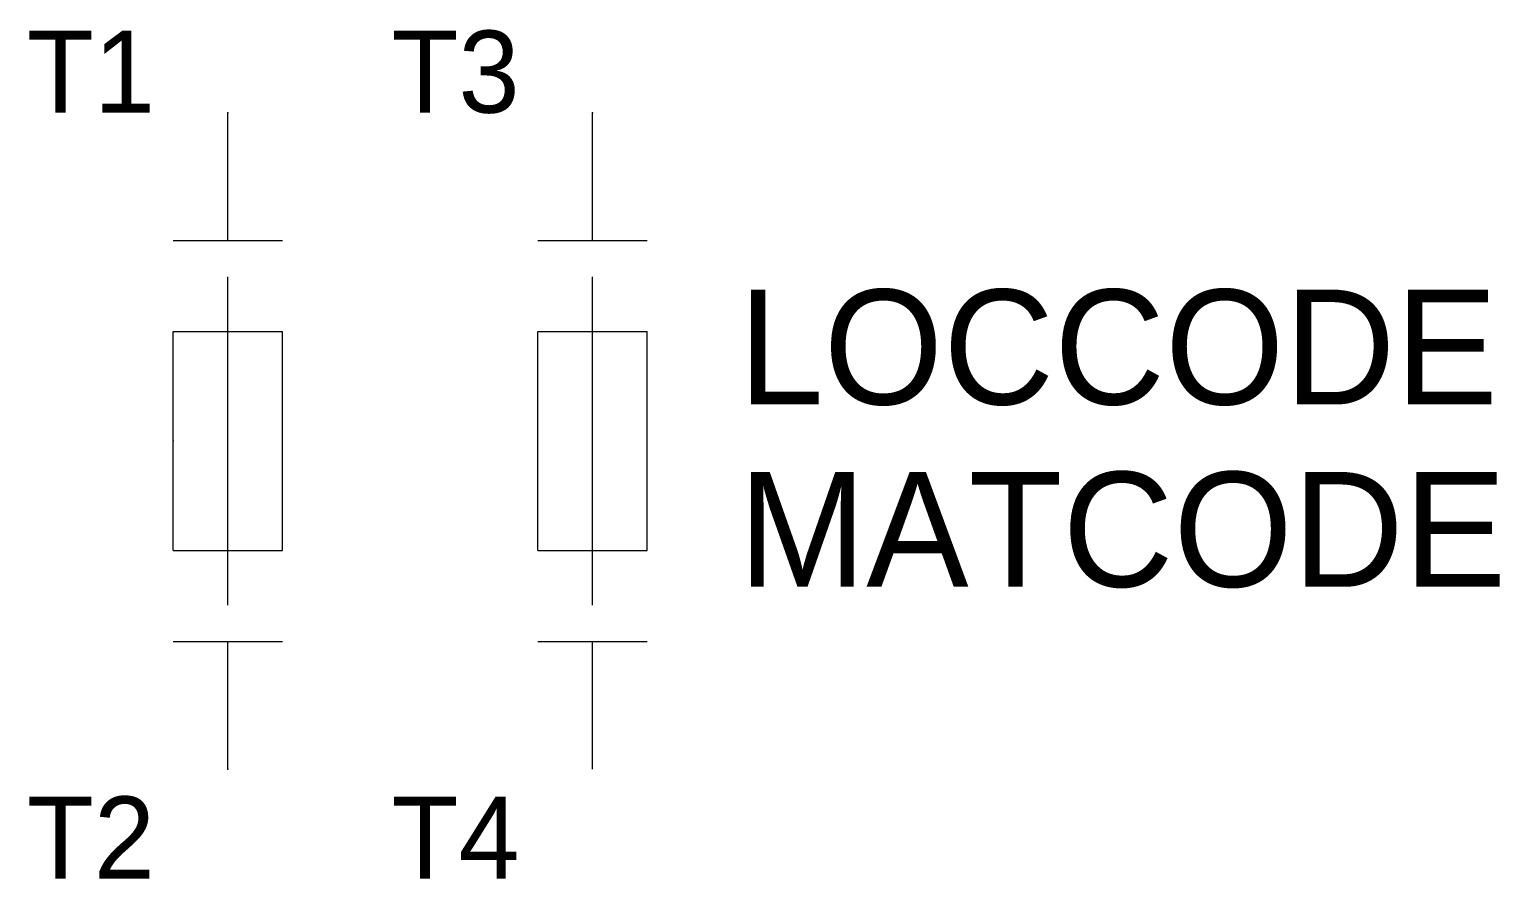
# Model space of a CAD drawing. Extents: x -5.4 to 34.9, y -12 to 11.3.
import ezdxf
from ezdxf.enums import TextEntityAlignment as Align

# ---------------------------------------------------------------- set-up
doc = ezdxf.new("R2010")
doc.units = 0
doc.linetypes.add('DASHED', pattern=[0])
doc.layers.get('0').update_dxf_attribs({"linetype": 'CONTINUOUS'})
for name, color, linetype in [('A', 7, 'CONTINUOUS'), ('C', 6, 'CONTINUOUS'), ('T2', 1, 'CONTINUOUS')]:
    doc.layers.add(name, color=color, linetype=linetype)

msp = doc.modelspace()

# ---------------------------------------------------------------- linework, layer by layer
at = {"color": 0}
for p, q in [((0, 5.5), (0, 9)), ((10, 5.5), (10, 9)), ((-1.5, 5.5), (1.5, 5.5)), ((8.5, 5.5), (11.5, 5.5)), ((0, -4.5), (0, 4.5)), ((10, -4.5), (10, 4.5)), ((-1.5, 3), (1.5, 3)), ((-1.5, -3), (-1.5, 3)), ((1.5, -3), (1.5, 3)), ((8.5, -3), (8.5, 3)), ((8.5, 3), (11.5, 3)), ((11.5, -3), (11.5, 3)), ((-1.5, -3), (1.5, -3)), ((8.5, -3), (11.5, -3)), ((-1.5, -5.5), (1.5, -5.5)), ((0, -9), (0, -5.5)), ((8.5, -5.5), (11.5, -5.5)), ((10, -9), (10, -5.5))]:
    msp.add_line(p, q, dxfattribs=at)
at = {"layer": 'A', "color": 0, "linetype": 'DASHED'}
msp.add_point((-1.5, 0), dxfattribs=at)
at = {"layer": 'C', "color": 0, "linetype": 'DASHED'}
for p in [(0, 9), (0, -9)]:
    msp.add_point(p, dxfattribs=at)
at = {"layer": 'C', "color": 0}
msp.add_point((10, 9), dxfattribs=at)

# ---------------------------------------------------------------- texts
at = {"color": 0, "linetype": 'CONTINUOUS'}
for tag, p in [('LOCCODE', (14, 1)), ('MATCODE', (14, -4))]:
    msp.add_attdef(tag, p, '', height=3.15, dxfattribs=at)
at = {"layer": 'T2', "color": 0, "linetype": 'CONTINUOUS'}
for tag, p in [('T1', (-2, 9)), ('T3', (8, 9)), ('T2', (-2, -12)), ('T4', (8, -12))]:
    msp.add_attdef(tag, text='', height=2.25, dxfattribs=at).set_placement(p, align=Align.RIGHT)

doc.saveas('drawing.dxf')
